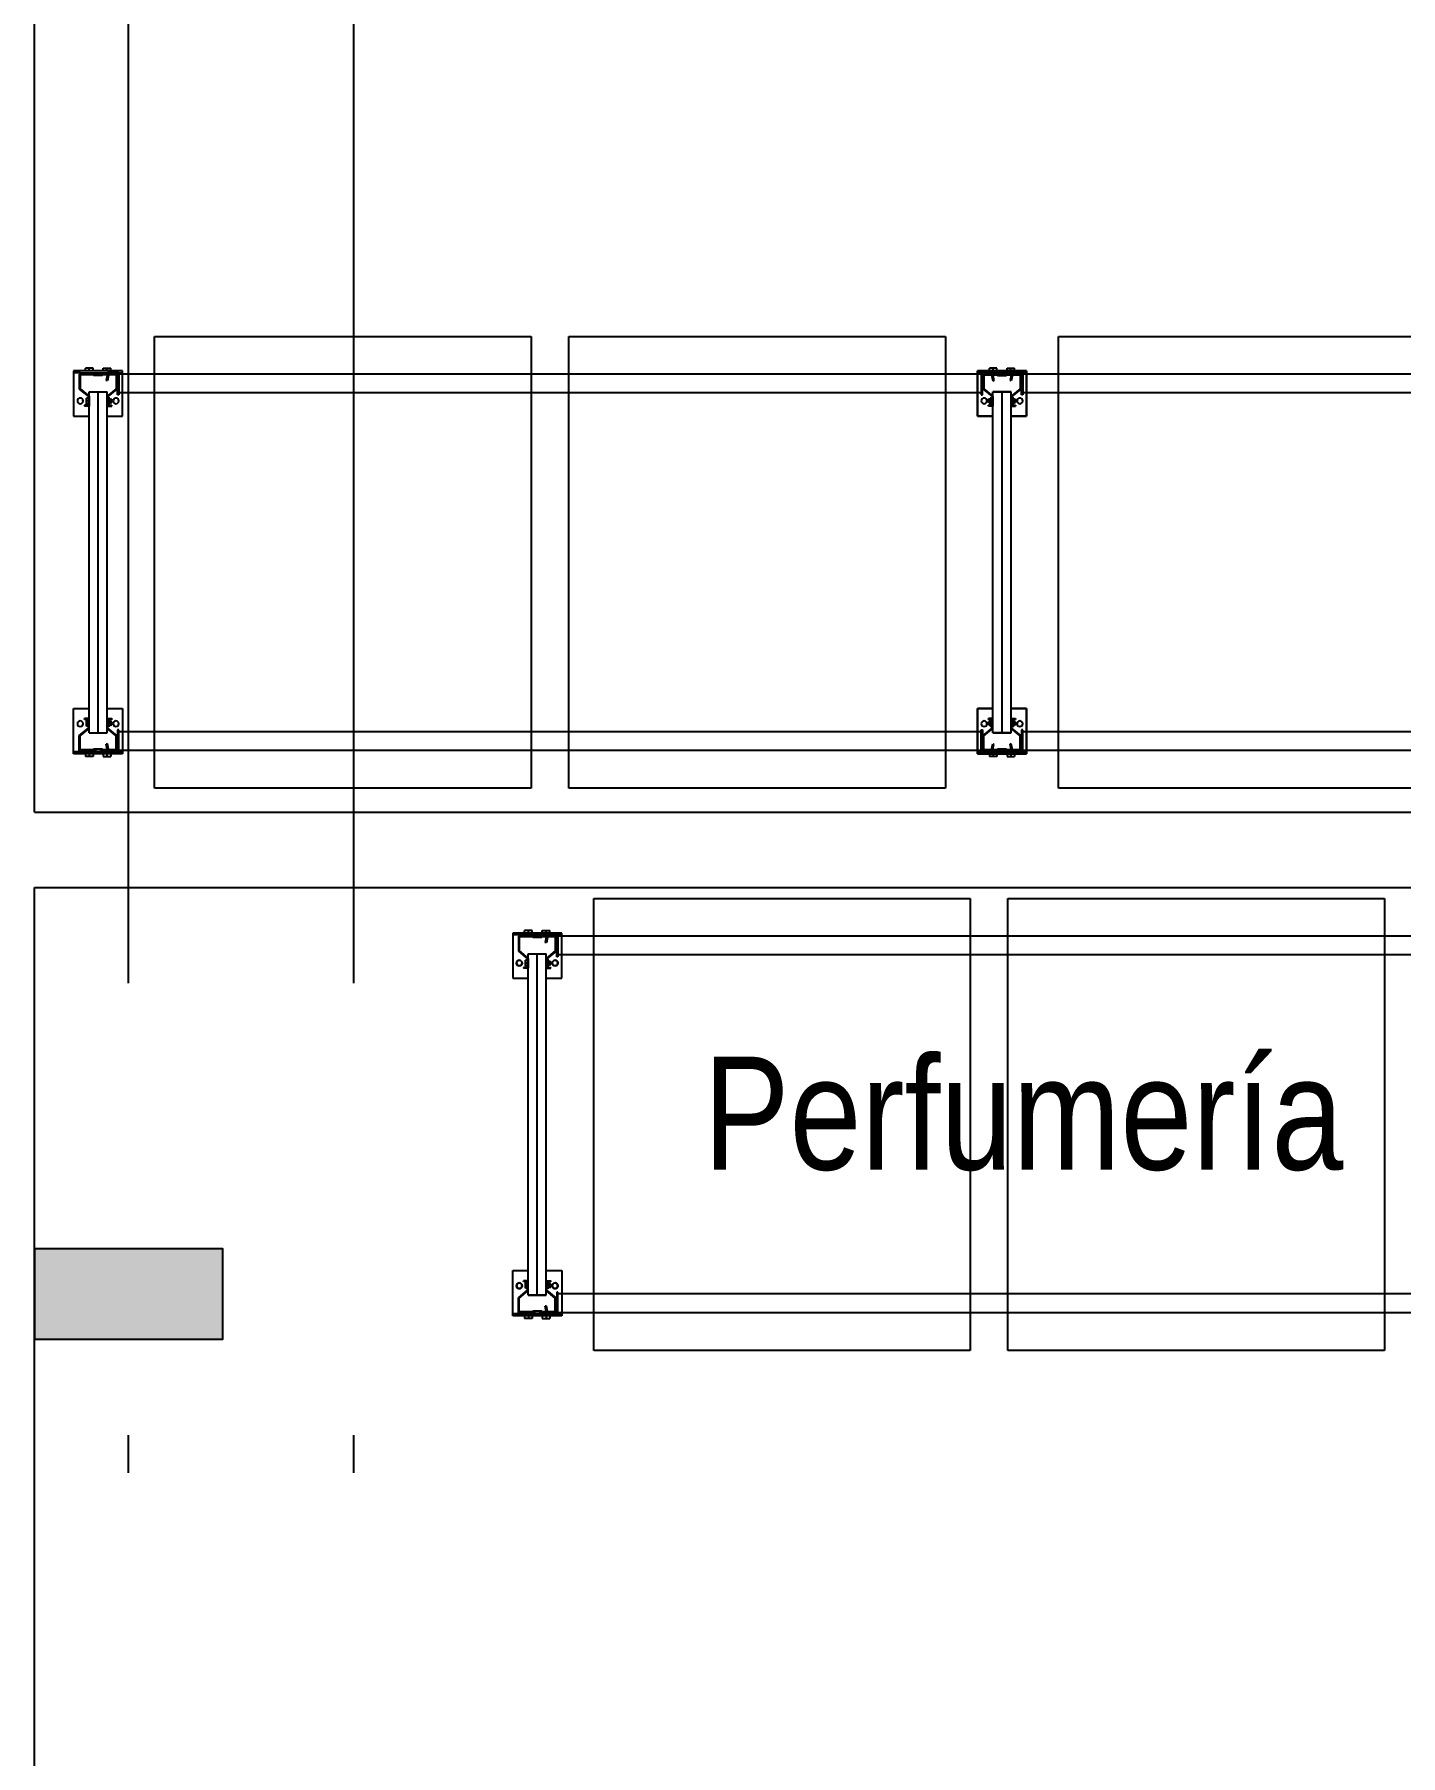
# Model space of a CAD drawing. Header units: metres. Extents: x 0 to 8715937, y -236336 to 216.
# Drawn here: x 109.8 to 113.428, y 90.629 to 95.199 of the extents above; entities that cross this region are included whole.
import ezdxf

# ---------------------------------------------------------------- set-up
doc = ezdxf.new("R2010")
doc.units = ezdxf.units.M
doc.header["$MEASUREMENT"] = 0
doc.linetypes.add('ACAD_ISO10W100', pattern=[18, 12, -3, 0, -3])
for name, color, linetype in [('0-BLOCK-ARQUITECTURA', 7, 'Continuous'), ('0-BLOCK-EQUIPAMIENTO', 7, 'Continuous'), ('0-BLOCK-ESTRUCTURA', 7, 'Continuous'), ('AAA BAST', 5, 'Continuous'), ('AAA COTAS', 7, 'Continuous'), ('AAA LARG', 1, 'Continuous'), ('AAA PALLETS', 7, 'Continuous'), ('COLUMNAS', 210, 'Continuous'), ('COLUMNAS HATCH', 251, 'Continuous'), ('EJES', 251, 'ACAD_ISO10W100'), ('MURO', 4, 'Continuous'), ('TEXTO', 7, 'Continuous')]:
    doc.layers.add(name, color=color, linetype=linetype)
doc.styles.add('AR', font='arial.ttf')

# ---------------------------------------------------------------- blocks, each defined once
blk = doc.blocks.new('DPM-ARQUITECTURA')
at = {"layer": 'MURO', "ltscale": 0.1}
for p, q in [((22.0801, 93.1343), (22.0801, 103.2229)), ((22.0801, 93.1343), (33.08, 93.1343)), ((22.0801, 50.4111), (22.0801, 92.9343)), ((22.0801, 92.9343), (33.08, 92.9343))]:
    blk.add_line(p, q, dxfattribs=at)
blk = doc.blocks.new('COLUMNA 0.24 x 0.50')
at = {"layer": 'COLUMNAS HATCH', "ltscale": 0.1}
blk.add_hatch(color=256, dxfattribs=at).paths.add_polyline_path([(0.5, 0), (0.5, -0.24), (0, -0.24), (0, 0)])
at = {"layer": 'COLUMNAS', "ltscale": 0.1}
blk.add_lwpolyline([(0.5, 0), (0.5, -0.24), (0, -0.24), (0, 0)], close=True, dxfattribs=at)
blk = doc.blocks.new('DPM-ESTRUCTURA')
at = {"layer": 'EJES', "ltscale": 0.4}
for p, q in [((22.33, 41.5801), (22.33, 112.3301)), ((22.9278, 41.5801), (22.9278, 112.3301))]:
    blk.add_line(p, q, dxfattribs=at)
at = {"layer": 'COLUMNAS', "xscale": -1}
blk.add_blockref('COLUMNA 0.24 x 0.50', (22.58, 91.9751), dxfattribs=at)
blk = doc.blocks.new('1A MODULO SIMPLE')
at = {"layer": 'AAA BAST'}
for points in [[(-2.1307, 1.015), (-2.1307, 1.017), (-2.1407, 1.017), (-2.1407, 1.04), (-2.1167, 1.06), (-2.1167, 1.1), (-2.1567, 1.1), (-2.1567, 1.098), (-2.1767, 1.098), (-2.1767, 1.1), (-2.2167, 1.1), (-2.2167, 1.06), (-2.1927, 1.04), (-2.1927, 1.017), (-2.2027, 1.017), (-2.2027, 1.015), (-2.1907, 1.015), (-2.1907, 1.0409), (-2.2147, 1.0609), (-2.2147, 1.098), (-2.1787, 1.098), (-2.1787, 1.096), (-2.1547, 1.096), (-2.1547, 1.098), (-2.1187, 1.098), (-2.1187, 1.0609), (-2.1427, 1.0409), (-2.1427, 1.015)], [(0.1973, 1.015), (0.1973, 1.017), (0.2073, 1.017), (0.2073, 1.04), (0.1833, 1.06), (0.1833, 1.1), (0.2233, 1.1), (0.2233, 1.098), (0.2433, 1.098), (0.2433, 1.1), (0.2833, 1.1), (0.2833, 1.06), (0.2593, 1.04), (0.2593, 1.017), (0.2693, 1.017), (0.2693, 1.015), (0.2573, 1.015), (0.2573, 1.0409), (0.2813, 1.0609), (0.2813, 1.098), (0.2453, 1.098), (0.2453, 1.096), (0.2213, 1.096), (0.2213, 1.098), (0.1853, 1.098), (0.1853, 1.0609), (0.2093, 1.0409), (0.2093, 1.015)], [(-2.1307, 0.185), (-2.1307, 0.183), (-2.1407, 0.183), (-2.1407, 0.16), (-2.1167, 0.14), (-2.1167, 0.1), (-2.1567, 0.1), (-2.1567, 0.102), (-2.1767, 0.102), (-2.1767, 0.1), (-2.2167, 0.1), (-2.2167, 0.14), (-2.1927, 0.16), (-2.1927, 0.183), (-2.2027, 0.183), (-2.2027, 0.185), (-2.1907, 0.185), (-2.1907, 0.1591), (-2.2147, 0.1391), (-2.2147, 0.102), (-2.1787, 0.102), (-2.1787, 0.104), (-2.1547, 0.104), (-2.1547, 0.102), (-2.1187, 0.102), (-2.1187, 0.1391), (-2.1427, 0.1591), (-2.1427, 0.185)], [(0.1973, 0.185), (0.1973, 0.183), (0.2073, 0.183), (0.2073, 0.16), (0.1833, 0.14), (0.1833, 0.1), (0.2233, 0.1), (0.2233, 0.102), (0.2433, 0.102), (0.2433, 0.1), (0.2833, 0.1), (0.2833, 0.14), (0.2593, 0.16), (0.2593, 0.183), (0.2693, 0.183), (0.2693, 0.185), (0.2573, 0.185), (0.2573, 0.1591), (0.2813, 0.1391), (0.2813, 0.102), (0.2453, 0.102), (0.2453, 0.104), (0.2213, 0.104), (0.2213, 0.102), (0.1853, 0.102), (0.1853, 0.1391), (0.2093, 0.1591), (0.2093, 0.185)]]:
    blk.add_hatch(color=251, dxfattribs=at).paths.add_polyline_path(points)
at = {"layer": 'AAA BAST', "color": 251}
for p, q in [((-2.2167, 1.1082), (-2.2317, 1.1082)), ((-2.2317, 1.1082), (-2.2317, 0.9882)), ((-2.2167, 1.1032), (-2.2317, 1.1032)), ((-2.1167, 1.1082), (-2.2167, 1.1082)), ((-2.2167, 1.1082), (-2.2167, 1.1032)), ((-2.2167, 1.1032), (-2.1167, 1.1032)), ((-2.1767, 1.1), (-2.2167, 1.1)), ((-2.2167, 1.1), (-2.2167, 1.06)), ((-2.2147, 1.098), (-2.2147, 1.0609)), ((-2.1787, 1.098), (-2.2147, 1.098)), ((-2.2067, 1.1), (-2.2067, 1.1032)), ((-2.2067, 1.1032), (-2.1737, 1.1032)), ((-2.1802, 1.1152), (-2.2002, 1.1152)), ((-2.2002, 1.1082), (-2.2002, 1.1152)), ((-2.1902, 1.1082), (-2.1902, 1.1152)), ((-2.1802, 1.1082), (-2.1802, 1.1152)), ((-2.1787, 1.098), (-2.1787, 1.096)), ((-2.1767, 1.1), (-2.1767, 1.098)), ((-2.1767, 1.1), (-2.1737, 1.1)), ((-2.1567, 1.098), (-2.1767, 1.098)), ((-2.1737, 1.1), (-2.1737, 1.1032)), ((-2.1597, 1.1), (-2.1597, 1.1032)), ((-2.1567, 1.1), (-2.1597, 1.1)), ((-2.1167, 1.1), (-2.1567, 1.1)), ((-2.1567, 1.1), (-2.1567, 1.098)), ((-2.1187, 1.098), (-2.1547, 1.098)), ((-2.1547, 1.098), (-2.1547, 1.096)), ((-2.1532, 1.1152), (-2.1332, 1.1152)), ((-2.1532, 1.1082), (-2.1532, 1.1152)), ((-2.1432, 1.1082), (-2.1432, 1.1152)), ((-2.1332, 1.1082), (-2.1332, 1.1152)), ((-2.1267, 1.1), (-2.1267, 1.1032)), ((-2.1187, 1.098), (-2.1187, 1.0609)), ((-2.1167, 1.1032), (-2.1167, 1.1082)), ((-2.1017, 1.1082), (-2.1167, 1.1082)), ((-2.1167, 1.1032), (-2.1017, 1.1032)), ((-2.1167, 1.1), (-2.1167, 1.06)), ((-2.1017, 0.9882), (-2.1017, 1.1082)), ((0.1683, 0.9882), (0.1683, 1.1082)), ((0.1683, 1.1082), (0.1833, 1.1082)), ((0.1833, 1.1032), (0.1683, 1.1032)), ((0.1833, 1.1032), (0.1833, 1.1082)), ((0.1833, 1.1082), (0.2833, 1.1082)), ((0.2833, 1.1032), (0.1833, 1.1032)), ((0.1833, 1.1), (0.2233, 1.1)), ((0.1833, 1.1), (0.1833, 1.06)), ((0.1853, 1.098), (0.1853, 1.0609)), ((0.1853, 1.098), (0.2213, 1.098)), ((0.1933, 1.1), (0.1933, 1.1032)), ((0.2198, 1.1152), (0.1998, 1.1152)), ((0.1998, 1.1082), (0.1998, 1.1152)), ((0.2098, 1.1082), (0.2098, 1.1152)), ((0.2198, 1.1082), (0.2198, 1.1152)), ((0.2213, 1.098), (0.2213, 1.096)), ((0.2233, 1.1), (0.2233, 1.098)), ((0.2233, 1.1), (0.2263, 1.1)), ((0.2233, 1.098), (0.2433, 1.098)), ((0.2263, 1.1), (0.2263, 1.1032)), ((0.2403, 1.1), (0.2403, 1.1032)), ((0.2733, 1.1032), (0.2403, 1.1032)), ((0.2433, 1.1), (0.2403, 1.1)), ((0.2433, 1.1), (0.2833, 1.1)), ((0.2433, 1.1), (0.2433, 1.098)), ((0.2453, 1.098), (0.2813, 1.098)), ((0.2453, 1.098), (0.2453, 1.096)), ((0.2468, 1.1152), (0.2668, 1.1152)), ((0.2468, 1.1082), (0.2468, 1.1152)), ((0.2568, 1.1082), (0.2568, 1.1152)), ((0.2668, 1.1082), (0.2668, 1.1152)), ((0.2733, 1.1), (0.2733, 1.1032)), ((0.2813, 1.098), (0.2813, 1.0609)), ((0.2833, 1.1082), (0.2833, 1.1032)), ((0.2833, 1.1082), (0.2983, 1.1082)), ((0.2833, 1.1032), (0.2983, 1.1032)), ((0.2833, 1.1), (0.2833, 1.06)), ((0.2983, 1.1082), (0.2983, 0.9882)), ((-2.2167, 1.06), (-2.1927, 1.04)), ((-2.2147, 1.0609), (-2.1907, 1.0409)), ((-2.1907, 1.053), (-2.1667, 1.053)), ((-2.1907, 0.147), (-2.1907, 1.053)), ((-2.1547, 1.096), (-2.1787, 1.096)), ((-2.1667, 1.053), (-2.1427, 1.053)), ((-2.1667, 0.147), (-2.1667, 1.053)), ((-2.1187, 1.0609), (-2.1427, 1.0409)), ((-2.1427, 0.147), (-2.1427, 1.053)), ((-2.1167, 1.06), (-2.1407, 1.04)), ((0.1833, 1.06), (0.2073, 1.04)), ((0.1853, 1.0609), (0.2093, 1.0409)), ((0.2333, 1.053), (0.2093, 1.053)), ((0.2093, 0.147), (0.2093, 1.053)), ((0.2213, 1.096), (0.2453, 1.096)), ((0.2573, 1.053), (0.2333, 1.053)), ((0.2333, 0.147), (0.2333, 1.053)), ((0.2813, 1.0609), (0.2573, 1.0409)), ((0.2573, 0.147), (0.2573, 1.053)), ((0.2833, 1.06), (0.2593, 1.04)), ((-2.1927, 1.017), (-2.2027, 1.017)), ((-2.2027, 1.017), (-2.2027, 1.015)), ((-2.1907, 1.015), (-2.2027, 1.015)), ((-2.1927, 1.036), (-2.1977, 1.036)), ((-2.1977, 1.021), (-2.1977, 1.036)), ((-2.1927, 1.0285), (-2.1977, 1.0285)), ((-2.1927, 1.021), (-2.1977, 1.021)), ((-2.1927, 1.04), (-2.1927, 1.017)), ((-2.1907, 1.0409), (-2.1907, 1.015)), ((-2.1427, 1.0409), (-2.1427, 1.015)), ((-2.1427, 1.015), (-2.1307, 1.015)), ((-2.1407, 1.04), (-2.1407, 1.017)), ((-2.1357, 1.036), (-2.1407, 1.036)), ((-2.1407, 1.021), (-2.1407, 1.036)), ((-2.1357, 1.0285), (-2.1407, 1.0285)), ((-2.1357, 1.021), (-2.1407, 1.021)), ((-2.1407, 1.017), (-2.1307, 1.017)), ((-2.1357, 1.021), (-2.1357, 1.036)), ((-2.1357, 1.0328), (-2.1307, 1.0328)), ((-2.1357, 1.0243), (-2.1307, 1.0243)), ((-2.1307, 1.0243), (-2.1307, 1.0328)), ((-2.1307, 1.015), (-2.1307, 1.017)), ((0.2023, 1.0328), (0.1973, 1.0328)), ((0.1973, 1.0243), (0.1973, 1.0328)), ((0.2023, 1.0243), (0.1973, 1.0243)), ((0.2073, 1.017), (0.1973, 1.017)), ((0.1973, 1.015), (0.1973, 1.017)), ((0.2093, 1.015), (0.1973, 1.015)), ((0.2023, 1.036), (0.2073, 1.036)), ((0.2023, 1.021), (0.2023, 1.036)), ((0.2023, 1.0285), (0.2073, 1.0285)), ((0.2023, 1.021), (0.2073, 1.021)), ((0.2073, 1.04), (0.2073, 1.017)), ((0.2073, 1.021), (0.2073, 1.036)), ((0.2093, 1.0409), (0.2093, 1.015)), ((0.2573, 1.0409), (0.2573, 1.015)), ((0.2573, 1.015), (0.2693, 1.015)), ((0.2593, 1.04), (0.2593, 1.017)), ((0.2593, 1.036), (0.2643, 1.036)), ((0.2593, 1.0285), (0.2643, 1.0285)), ((0.2593, 1.021), (0.2643, 1.021)), ((0.2593, 1.017), (0.2693, 1.017)), ((0.2643, 1.021), (0.2643, 1.036)), ((0.2693, 1.017), (0.2693, 1.015)), ((-2.2317, 0.9882), (-2.1907, 0.9882)), ((-2.1427, 0.9882), (-2.1017, 0.9882)), ((0.2093, 0.9882), (0.1683, 0.9882)), ((0.2983, 0.9882), (0.2573, 0.9882)), ((-2.2317, 0.0918), (-2.2317, 0.2118)), ((-2.2317, 0.2118), (-2.1907, 0.2118)), ((-2.1907, 0.185), (-2.2027, 0.185)), ((-2.2027, 0.183), (-2.2027, 0.185)), ((-2.1927, 0.183), (-2.2027, 0.183)), ((-2.1927, 0.16), (-2.1927, 0.183)), ((-2.1907, 0.1591), (-2.1907, 0.185)), ((-2.1427, 0.2118), (-2.1017, 0.2118)), ((-2.1427, 0.1591), (-2.1427, 0.185)), ((-2.1427, 0.185), (-2.1307, 0.185)), ((-2.1407, 0.16), (-2.1407, 0.183)), ((-2.1407, 0.183), (-2.1307, 0.183)), ((-2.1307, 0.185), (-2.1307, 0.183)), ((-2.1017, 0.2118), (-2.1017, 0.0918)), ((0.2093, 0.2118), (0.1683, 0.2118)), ((0.1683, 0.2118), (0.1683, 0.0918)), ((0.2093, 0.185), (0.1973, 0.185)), ((0.1973, 0.185), (0.1973, 0.183)), ((0.2073, 0.183), (0.1973, 0.183)), ((0.2073, 0.16), (0.2073, 0.183)), ((0.2093, 0.1591), (0.2093, 0.185)), ((0.2983, 0.2118), (0.2573, 0.2118)), ((0.2573, 0.1591), (0.2573, 0.185)), ((0.2573, 0.185), (0.2693, 0.185)), ((0.2593, 0.16), (0.2593, 0.183)), ((0.2593, 0.183), (0.2693, 0.183)), ((0.2693, 0.183), (0.2693, 0.185)), ((0.2983, 0.0918), (0.2983, 0.2118)), ((-2.2167, 0.14), (-2.1927, 0.16)), ((-2.2167, 0.1), (-2.2167, 0.14)), ((-2.2147, 0.1391), (-2.1907, 0.1591)), ((-2.2147, 0.102), (-2.2147, 0.1391)), ((-2.1927, 0.1801), (-2.1977, 0.1801)), ((-2.1977, 0.1651), (-2.1977, 0.1801)), ((-2.1927, 0.1726), (-2.1977, 0.1726)), ((-2.1927, 0.1651), (-2.1977, 0.1651)), ((-2.1907, 0.147), (-2.1667, 0.147)), ((-2.1667, 0.147), (-2.1427, 0.147)), ((-2.1187, 0.1391), (-2.1427, 0.1591)), ((-2.1357, 0.1801), (-2.1407, 0.1801)), ((-2.1407, 0.1651), (-2.1407, 0.1801)), ((-2.1357, 0.1726), (-2.1407, 0.1726)), ((-2.1357, 0.1651), (-2.1407, 0.1651)), ((-2.1167, 0.14), (-2.1407, 0.16)), ((-2.1357, 0.1651), (-2.1357, 0.1801)), ((-2.1357, 0.1768), (-2.1307, 0.1768)), ((-2.1357, 0.1683), (-2.1307, 0.1683)), ((-2.1307, 0.1683), (-2.1307, 0.1768)), ((-2.1187, 0.102), (-2.1187, 0.1391)), ((-2.1167, 0.1), (-2.1167, 0.14)), ((0.1833, 0.14), (0.2073, 0.16)), ((0.1833, 0.1), (0.1833, 0.14)), ((0.1853, 0.1391), (0.2093, 0.1591)), ((0.1853, 0.102), (0.1853, 0.1391)), ((0.2023, 0.1768), (0.1973, 0.1768)), ((0.1973, 0.1683), (0.1973, 0.1768)), ((0.2023, 0.1683), (0.1973, 0.1683)), ((0.2023, 0.1801), (0.2073, 0.1801)), ((0.2023, 0.1651), (0.2023, 0.1801)), ((0.2023, 0.1726), (0.2073, 0.1726)), ((0.2023, 0.1651), (0.2073, 0.1651)), ((0.2073, 0.1651), (0.2073, 0.1801)), ((0.2333, 0.147), (0.2093, 0.147)), ((0.2573, 0.147), (0.2333, 0.147)), ((0.2813, 0.1391), (0.2573, 0.1591)), ((0.2593, 0.1801), (0.2643, 0.1801)), ((0.2593, 0.1726), (0.2643, 0.1726)), ((0.2593, 0.1651), (0.2643, 0.1651)), ((0.2833, 0.14), (0.2593, 0.16)), ((0.2643, 0.1651), (0.2643, 0.1801)), ((0.2813, 0.102), (0.2813, 0.1391)), ((0.2833, 0.1), (0.2833, 0.14)), ((-2.2167, 0.0968), (-2.2317, 0.0968)), ((-2.2167, 0.0918), (-2.2317, 0.0918)), ((-2.1767, 0.1), (-2.2167, 0.1)), ((-2.2167, 0.0968), (-2.1167, 0.0968)), ((-2.2167, 0.0918), (-2.2167, 0.0968)), ((-2.1167, 0.0918), (-2.2167, 0.0918)), ((-2.1787, 0.102), (-2.2147, 0.102)), ((-2.2067, 0.1), (-2.2067, 0.0968)), ((-2.2067, 0.0968), (-2.1737, 0.0968)), ((-2.2002, 0.0918), (-2.2002, 0.0848)), ((-2.1902, 0.0918), (-2.1902, 0.0848)), ((-2.1802, 0.0918), (-2.1802, 0.0848)), ((-2.1787, 0.102), (-2.1787, 0.104)), ((-2.1547, 0.104), (-2.1787, 0.104)), ((-2.1567, 0.102), (-2.1767, 0.102)), ((-2.1767, 0.1), (-2.1767, 0.102)), ((-2.1767, 0.1), (-2.1737, 0.1)), ((-2.1737, 0.1), (-2.1737, 0.0968)), ((-2.1597, 0.1), (-2.1597, 0.0968)), ((-2.1567, 0.1), (-2.1597, 0.1)), ((-2.1567, 0.1), (-2.1567, 0.102)), ((-2.1167, 0.1), (-2.1567, 0.1)), ((-2.1547, 0.102), (-2.1547, 0.104)), ((-2.1187, 0.102), (-2.1547, 0.102)), ((-2.1532, 0.0918), (-2.1532, 0.0848)), ((-2.1432, 0.0918), (-2.1432, 0.0848)), ((-2.1332, 0.0918), (-2.1332, 0.0848)), ((-2.1267, 0.1), (-2.1267, 0.0968)), ((-2.1167, 0.0968), (-2.1167, 0.0918)), ((-2.1167, 0.0968), (-2.1017, 0.0968)), ((-2.1017, 0.0918), (-2.1167, 0.0918)), ((0.1833, 0.0968), (0.1683, 0.0968)), ((0.1683, 0.0918), (0.1833, 0.0918)), ((0.1833, 0.1), (0.2233, 0.1)), ((0.2833, 0.0968), (0.1833, 0.0968)), ((0.1833, 0.0968), (0.1833, 0.0918)), ((0.1833, 0.0918), (0.2833, 0.0918)), ((0.1853, 0.102), (0.2213, 0.102)), ((0.1933, 0.1), (0.1933, 0.0968)), ((0.1998, 0.0918), (0.1998, 0.0848)), ((0.2098, 0.0918), (0.2098, 0.0848)), ((0.2198, 0.0918), (0.2198, 0.0848)), ((0.2213, 0.102), (0.2213, 0.104)), ((0.2213, 0.104), (0.2453, 0.104)), ((0.2233, 0.102), (0.2433, 0.102)), ((0.2233, 0.1), (0.2233, 0.102)), ((0.2233, 0.1), (0.2263, 0.1)), ((0.2263, 0.1), (0.2263, 0.0968)), ((0.2403, 0.1), (0.2403, 0.0968)), ((0.2433, 0.1), (0.2403, 0.1)), ((0.2733, 0.0968), (0.2403, 0.0968)), ((0.2433, 0.1), (0.2433, 0.102)), ((0.2433, 0.1), (0.2833, 0.1)), ((0.2453, 0.102), (0.2453, 0.104)), ((0.2453, 0.102), (0.2813, 0.102)), ((0.2468, 0.0918), (0.2468, 0.0848)), ((0.2568, 0.0918), (0.2568, 0.0848)), ((0.2668, 0.0918), (0.2668, 0.0848)), ((0.2733, 0.1), (0.2733, 0.0968)), ((0.2833, 0.0918), (0.2833, 0.0968)), ((0.2833, 0.0968), (0.2983, 0.0968)), ((0.2833, 0.0918), (0.2983, 0.0918)), ((-2.1802, 0.0848), (-2.2002, 0.0848)), ((-2.1532, 0.0848), (-2.1332, 0.0848)), ((0.2198, 0.0848), (0.1998, 0.0848)), ((0.2468, 0.0848), (0.2668, 0.0848))]:
    blk.add_line(p, q, dxfattribs=at)
for centre in [(-2.2141, 1.0285), (-2.1192, 1.0285), (0.1859, 1.0285), (0.2808, 1.0285), (-2.2141, 0.1715), (-2.1192, 0.1715), (0.1859, 0.1715), (0.2808, 0.1715)]:
    blk.add_circle(centre, 0.0075, dxfattribs=at)
at = {"layer": 'AAA LARG', "color": 251}
for p, q in [((-2.1407, 1.105), (-2.1454, 1.0829)), ((-2.1381, 1.1018), (-2.1422, 1.0822)), ((-2.1407, 1.105), (-2.1117, 1.105)), ((-2.1149, 1.1018), (-2.1381, 1.1018)), ((-2.1149, 1.045), (-2.1149, 1.1018)), ((-2.1117, 1.105), (-2.1117, 1.045)), ((-2.1117, 1.1), (0.1783, 1.1)), ((0.2073, 1.105), (0.1783, 1.105)), ((0.1783, 1.105), (0.1783, 1.045)), ((0.1815, 1.045), (0.1815, 1.1018)), ((0.1815, 1.1018), (0.2047, 1.1018)), ((0.2047, 1.1018), (0.2089, 1.0822)), ((0.2073, 1.105), (0.212, 1.0829)), ((-2.1422, 1.0822), (-2.1454, 1.0829)), ((0.2089, 1.0822), (0.212, 1.0829)), ((-2.1117, 1.045), (-2.1149, 1.045)), ((-2.1117, 1.05), (0.1783, 1.05)), ((0.1783, 1.045), (0.1815, 1.045)), ((-2.1117, 0.155), (-2.1149, 0.155)), ((-2.1149, 0.155), (-2.1149, 0.0982)), ((-2.1117, 0.095), (-2.1117, 0.155)), ((-2.1117, 0.15), (0.1783, 0.15)), ((0.1783, 0.095), (0.1783, 0.155)), ((0.1783, 0.155), (0.1815, 0.155)), ((0.1815, 0.155), (0.1815, 0.0982)), ((-2.1422, 0.1178), (-2.1454, 0.1171)), ((-2.1407, 0.095), (-2.1454, 0.1171)), ((-2.1381, 0.0982), (-2.1422, 0.1178)), ((-2.1407, 0.095), (-2.1117, 0.095)), ((-2.1149, 0.0982), (-2.1381, 0.0982)), ((-2.1117, 0.1), (0.1783, 0.1)), ((0.2073, 0.095), (0.1783, 0.095)), ((0.1815, 0.0982), (0.2047, 0.0982)), ((0.2047, 0.0982), (0.2089, 0.1178)), ((0.2073, 0.095), (0.212, 0.1171)), ((0.2089, 0.1178), (0.212, 0.1171))]:
    blk.add_line(p, q, dxfattribs=at)
at = {"layer": 'AAA PALLETS', "color": 251, "ltscale": 0.21}
for p, q in [((-1.0167, 1.2), (-2.0167, 1.2)), ((-2.0167, 1.2), (-2.0167, 0)), ((-1.0167, 0), (-1.0167, 1.2)), ((0.0833, 1.2), (-0.9167, 1.2)), ((-0.9167, 1.2), (-0.9167, 0)), ((0.0833, 0), (0.0833, 1.2)), ((-2.0167, 0), (-1.0167, 0)), ((-0.9167, 0), (0.0833, 0))]:
    blk.add_line(p, q, dxfattribs=at)
blk = doc.blocks.new('DPM-EQUIPAMIENTO')
at = {"layer": 'AAA COTAS', "ltscale": 0.21, "xscale": -1}
blk.add_blockref('1A MODULO SIMPLE', (23.6483, 91.7051), dxfattribs=at)

msp = doc.modelspace()

# ---------------------------------------------------------------- hatches: boundary and pattern name
at = {"layer": 'AAA BAST'}
for points in [[(111.171, 92.7201), (111.171, 92.7221), (111.161, 92.7221), (111.161, 92.7451), (111.185, 92.7651), (111.185, 92.8051), (111.145, 92.8051), (111.145, 92.8031), (111.125, 92.8031), (111.125, 92.8051), (111.085, 92.8051), (111.085, 92.7651), (111.109, 92.7451), (111.109, 92.7221), (111.099, 92.7221), (111.099, 92.7201), (111.111, 92.7201), (111.111, 92.7461), (111.087, 92.7661), (111.087, 92.8031), (111.123, 92.8031), (111.123, 92.8011), (111.147, 92.8011), (111.147, 92.8031), (111.183, 92.8031), (111.183, 92.7661), (111.159, 92.7461), (111.159, 92.7201)], [(111.171, 91.8901), (111.171, 91.8881), (111.161, 91.8881), (111.161, 91.8651), (111.185, 91.8451), (111.185, 91.8051), (111.145, 91.8051), (111.145, 91.8071), (111.125, 91.8071), (111.125, 91.8051), (111.085, 91.8051), (111.085, 91.8451), (111.109, 91.8651), (111.109, 91.8881), (111.099, 91.8881), (111.099, 91.8901), (111.111, 91.8901), (111.111, 91.8642), (111.087, 91.8442), (111.087, 91.8071), (111.123, 91.8071), (111.123, 91.8091), (111.147, 91.8091), (111.147, 91.8071), (111.183, 91.8071), (111.183, 91.8442), (111.159, 91.8642), (111.159, 91.8901)]]:
    msp.add_hatch(color=251, dxfattribs=at).paths.add_polyline_path(points)

# ---------------------------------------------------------------- linework, layer by layer
at = {"layer": 'AAA BAST', "color": 251}
for p, q in [((111.1215, 92.8203), (111.1015, 92.8203)), ((111.1015, 92.8133), (111.1015, 92.8203)), ((111.1115, 92.8133), (111.1115, 92.8203)), ((111.1215, 92.8133), (111.1215, 92.8203)), ((111.1485, 92.8203), (111.1685, 92.8203)), ((111.1485, 92.8133), (111.1485, 92.8203)), ((111.1585, 92.8133), (111.1585, 92.8203)), ((111.1685, 92.8133), (111.1685, 92.8203)), ((111.085, 92.8133), (111.07, 92.8133)), ((111.07, 92.8133), (111.07, 92.6933)), ((111.085, 92.8083), (111.07, 92.8083)), ((111.185, 92.8133), (111.085, 92.8133)), ((111.085, 92.8133), (111.085, 92.8083)), ((111.085, 92.8083), (111.185, 92.8083)), ((111.125, 92.8051), (111.085, 92.8051)), ((111.085, 92.8051), (111.085, 92.7651)), ((111.087, 92.8031), (111.087, 92.7661)), ((111.123, 92.8031), (111.087, 92.8031)), ((111.095, 92.8051), (111.095, 92.8083)), ((111.095, 92.8083), (111.128, 92.8083)), ((111.123, 92.8031), (111.123, 92.8011)), ((111.147, 92.8011), (111.123, 92.8011)), ((111.125, 92.8051), (111.125, 92.8031)), ((111.125, 92.8051), (111.128, 92.8051)), ((111.145, 92.8031), (111.125, 92.8031)), ((111.128, 92.8051), (111.128, 92.8083)), ((111.142, 92.8051), (111.142, 92.8083)), ((111.145, 92.8051), (111.142, 92.8051)), ((111.185, 92.8051), (111.145, 92.8051)), ((111.145, 92.8051), (111.145, 92.8031)), ((111.183, 92.8031), (111.147, 92.8031)), ((111.147, 92.8031), (111.147, 92.8011)), ((111.175, 92.8051), (111.175, 92.8083)), ((111.183, 92.8031), (111.183, 92.7661)), ((111.185, 92.8083), (111.185, 92.8133)), ((111.2, 92.8133), (111.185, 92.8133)), ((111.185, 92.8083), (111.2, 92.8083)), ((111.185, 92.8051), (111.185, 92.7651)), ((111.2, 92.6933), (111.2, 92.8133)), ((111.085, 92.7651), (111.109, 92.7451)), ((111.087, 92.7661), (111.111, 92.7461)), ((111.109, 92.7411), (111.104, 92.7411)), ((111.104, 92.7261), (111.104, 92.7411)), ((111.109, 92.7336), (111.104, 92.7336)), ((111.109, 92.7261), (111.104, 92.7261)), ((111.109, 92.7451), (111.109, 92.7221)), ((111.111, 92.7581), (111.135, 92.7581)), ((111.111, 91.8522), (111.111, 92.7581)), ((111.111, 92.7461), (111.111, 92.7201)), ((111.135, 92.7581), (111.159, 92.7581)), ((111.135, 91.8522), (111.135, 92.7581)), ((111.183, 92.7661), (111.159, 92.7461)), ((111.159, 91.8522), (111.159, 92.7581)), ((111.159, 92.7461), (111.159, 92.7201)), ((111.185, 92.7651), (111.161, 92.7451)), ((111.161, 92.7451), (111.161, 92.7221)), ((111.166, 92.7411), (111.161, 92.7411)), ((111.161, 92.7261), (111.161, 92.7411)), ((111.166, 92.7336), (111.161, 92.7336)), ((111.166, 92.7261), (111.161, 92.7261)), ((111.166, 92.7261), (111.166, 92.7411)), ((111.166, 92.7379), (111.171, 92.7379)), ((111.166, 92.7294), (111.171, 92.7294)), ((111.171, 92.7294), (111.171, 92.7379)), ((111.07, 92.6933), (111.111, 92.6933)), ((111.109, 92.7221), (111.099, 92.7221)), ((111.099, 92.7221), (111.099, 92.7201)), ((111.111, 92.7201), (111.099, 92.7201)), ((111.159, 92.7201), (111.171, 92.7201)), ((111.159, 92.6933), (111.2, 92.6933)), ((111.161, 92.7221), (111.171, 92.7221)), ((111.171, 92.7201), (111.171, 92.7221)), ((111.07, 91.7969), (111.07, 91.9169)), ((111.07, 91.9169), (111.111, 91.9169)), ((111.159, 91.9169), (111.2, 91.9169)), ((111.2, 91.9169), (111.2, 91.7969)), ((111.085, 91.8451), (111.109, 91.8651)), ((111.087, 91.8442), (111.111, 91.8642)), ((111.111, 91.8901), (111.099, 91.8901)), ((111.099, 91.8881), (111.099, 91.8901)), ((111.109, 91.8881), (111.099, 91.8881)), ((111.109, 91.8852), (111.104, 91.8852)), ((111.104, 91.8702), (111.104, 91.8852)), ((111.109, 91.8777), (111.104, 91.8777)), ((111.109, 91.8702), (111.104, 91.8702)), ((111.109, 91.8651), (111.109, 91.8881)), ((111.111, 91.8642), (111.111, 91.8901)), ((111.159, 91.8642), (111.159, 91.8901)), ((111.159, 91.8901), (111.171, 91.8901)), ((111.183, 91.8442), (111.159, 91.8642)), ((111.161, 91.8651), (111.161, 91.8881)), ((111.161, 91.8881), (111.171, 91.8881)), ((111.166, 91.8852), (111.161, 91.8852)), ((111.161, 91.8702), (111.161, 91.8852)), ((111.166, 91.8777), (111.161, 91.8777)), ((111.166, 91.8702), (111.161, 91.8702)), ((111.185, 91.8451), (111.161, 91.8651)), ((111.166, 91.8702), (111.166, 91.8852)), ((111.166, 91.8819), (111.171, 91.8819)), ((111.166, 91.8734), (111.171, 91.8734)), ((111.171, 91.8901), (111.171, 91.8881)), ((111.171, 91.8734), (111.171, 91.8819)), ((111.085, 91.8051), (111.085, 91.8451)), ((111.087, 91.8071), (111.087, 91.8442)), ((111.111, 91.8522), (111.135, 91.8522)), ((111.135, 91.8522), (111.159, 91.8522)), ((111.183, 91.8071), (111.183, 91.8442)), ((111.185, 91.8051), (111.185, 91.8451)), ((111.085, 91.8019), (111.07, 91.8019)), ((111.085, 91.7969), (111.07, 91.7969)), ((111.125, 91.8051), (111.085, 91.8051)), ((111.085, 91.8019), (111.185, 91.8019)), ((111.085, 91.7969), (111.085, 91.8019)), ((111.185, 91.7969), (111.085, 91.7969)), ((111.123, 91.8071), (111.087, 91.8071)), ((111.095, 91.8051), (111.095, 91.8019)), ((111.095, 91.8019), (111.128, 91.8019)), ((111.1015, 91.7969), (111.1015, 91.7899)), ((111.1215, 91.7899), (111.1015, 91.7899)), ((111.1115, 91.7969), (111.1115, 91.7899)), ((111.1215, 91.7969), (111.1215, 91.7899)), ((111.123, 91.8071), (111.123, 91.8091)), ((111.147, 91.8091), (111.123, 91.8091)), ((111.145, 91.8071), (111.125, 91.8071)), ((111.125, 91.8051), (111.125, 91.8071)), ((111.125, 91.8051), (111.128, 91.8051)), ((111.128, 91.8051), (111.128, 91.8019)), ((111.142, 91.8051), (111.142, 91.8019)), ((111.145, 91.8051), (111.142, 91.8051)), ((111.145, 91.8051), (111.145, 91.8071)), ((111.185, 91.8051), (111.145, 91.8051)), ((111.147, 91.8071), (111.147, 91.8091)), ((111.183, 91.8071), (111.147, 91.8071)), ((111.1485, 91.7969), (111.1485, 91.7899)), ((111.1485, 91.7899), (111.1685, 91.7899)), ((111.1585, 91.7969), (111.1585, 91.7899)), ((111.1685, 91.7969), (111.1685, 91.7899)), ((111.175, 91.8051), (111.175, 91.8019)), ((111.185, 91.8019), (111.185, 91.7969)), ((111.185, 91.8019), (111.2, 91.8019)), ((111.2, 91.7969), (111.185, 91.7969))]:
    msp.add_line(p, q, dxfattribs=at)
for centre in [(111.0875, 92.7336), (111.1825, 92.7336), (111.0875, 91.8766), (111.1825, 91.8766)]:
    msp.add_circle(centre, 0.0075, dxfattribs=at)
at = {"layer": 'AAA LARG', "color": 251}
for p, q in [((111.161, 92.8101), (111.1563, 92.788)), ((111.1595, 92.7874), (111.1563, 92.788)), ((111.1636, 92.8069), (111.1595, 92.7874)), ((111.161, 92.8101), (111.19, 92.8101)), ((111.1868, 92.8069), (111.1636, 92.8069)), ((111.1868, 92.7501), (111.1868, 92.8069)), ((111.19, 92.8101), (111.19, 92.7501)), ((113.48, 92.8051), (111.19, 92.8051)), ((111.19, 92.7501), (111.1868, 92.7501)), ((113.48, 92.7551), (111.19, 92.7551)), ((111.19, 91.8601), (111.1868, 91.8601)), ((111.1868, 91.8601), (111.1868, 91.8033)), ((111.19, 91.8001), (111.19, 91.8601)), ((111.1595, 91.8229), (111.1563, 91.8222)), ((111.161, 91.8001), (111.1563, 91.8222)), ((111.1636, 91.8033), (111.1595, 91.8229)), ((113.48, 91.8551), (111.19, 91.8551)), ((111.161, 91.8001), (111.19, 91.8001)), ((111.1868, 91.8033), (111.1636, 91.8033)), ((113.48, 91.8051), (111.19, 91.8051))]:
    msp.add_line(p, q, dxfattribs=at)
at = {"layer": 'AAA PALLETS', "color": 251, "ltscale": 0.21}
for p, q in [((111.285, 92.9051), (112.285, 92.9051)), ((111.285, 91.7051), (111.285, 92.9051)), ((112.285, 92.9051), (112.285, 91.7051)), ((112.385, 92.9051), (113.385, 92.9051)), ((112.385, 91.7051), (112.385, 92.9051)), ((113.385, 92.9051), (113.385, 91.7051)), ((112.285, 91.7051), (111.285, 91.7051)), ((113.385, 91.7051), (112.385, 91.7051))]:
    msp.add_line(p, q, dxfattribs=at)

# ---------------------------------------------------------------- block references
at = {"layer": '0-BLOCK-ARQUITECTURA'}
msp.add_blockref('DPM-ARQUITECTURA', (87.72, 0), dxfattribs=at)
at = {"layer": '0-BLOCK-EQUIPAMIENTO'}
msp.add_blockref('DPM-EQUIPAMIENTO', (87.72, 0), dxfattribs=at)
at = {"layer": '0-BLOCK-ESTRUCTURA', "ltscale": 0.1}
msp.add_blockref('DPM-ESTRUCTURA', (87.72, 0), dxfattribs=at)
at = {"layer": 'AAA COTAS', "ltscale": 0.21, "xscale": -1}
for p in [(110.2025, 93.1976), (112.6025, 93.1976)]:
    msp.add_blockref('1A MODULO SIMPLE', p, dxfattribs=at)

# ---------------------------------------------------------------- texts
at = {"layer": 'TEXTO', "ltscale": 0.1, "insert": (111.5759, 92.4849), "char_height": 0.300033, "attachment_point": 1, "style": 'AR'}
msp.add_mtext_dynamic_manual_height_columns('{\\fArial Narrow|b0|i0|c0|p34;Perfumería}', width=4.08123, gutter_width=12.5, heights=[0], dxfattribs=at)

doc.saveas('drawing.dxf')
